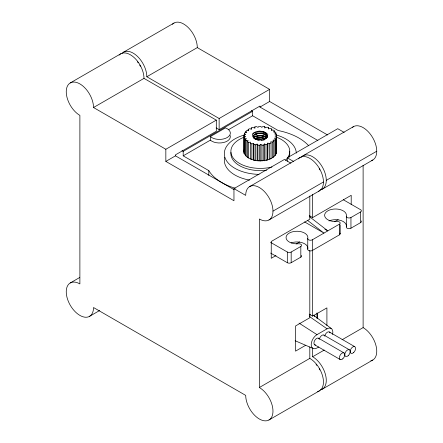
<?xml version="1.0" encoding="UTF-8"?>
<svg xmlns="http://www.w3.org/2000/svg" width="443" height="443" viewBox="0 0 443 443"><rect width="100%" height="100%" fill="white"/><g stroke="black" fill="none" stroke-linecap="round" stroke-linejoin="round"><path stroke-width="0.66" d="M265.185 138.604L265.185 138.936A6.9 4.164 -3.8 0 1 263.867 139.578M340.18 233.688L340.18 224.861M250.411 143.31A16.363 9.447 0 0 0 251.873 143.886L251.873 159.474L250.411 158.899L250.594 142.17L248.656 142.419A16.363 9.447 0 0 1 247.482 141.655L248.152 140.575L246.17 140.536A16.363 9.447 0 0 1 245.367 139.623L246.48 138.676L244.575 138.354A16.363 9.447 0 0 1 244.187 137.358L245.677 136.599L243.966 136.012A16.363 9.447 0 0 1 244.021 134.993L245.793 134.467L244.386 133.659A16.363 9.447 0 0 1 244.885 132.673L246.817 132.424L245.81 131.438A16.363 9.447 0 0 1 246.712 130.558L248.7 130.591L248.146 129.489A16.363 9.447 0 0 1 249.398 128.769L251.308 129.085L251.247 127.938A16.363 9.447 0 0 1 252.77 127.418L254.481 127.999L254.919 126.881A16.363 9.447 0 0 1 256.613 126.598L258.02 127.407L258.928 126.388A16.363 9.447 0 0 1 260.694 126.355L261.708 127.34L263.026 126.482A16.363 9.447 0 0 1 264.753 126.704L265.307 127.805L266.952 127.163A16.363 9.447 0 0 1 268.53 127.623L268.596 128.769L270.463 128.387A16.363 9.447 0 0 1 271.792 129.063L271.792 130.414M251.873 143.886L253.645 143.366L253.955 144.501A16.363 9.447 0 0 0 255.622 144.844L257.117 144.086L257.904 145.138A16.363 9.447 0 0 0 259.67 145.238L260.789 144.291L262.007 145.193L262.007 160.781L262.882 160.715L263.757 160.621L263.757 145.033L264.432 143.958L265.999 144.656L265.999 160.244L267.627 159.84L267.816 143.111L269.637 143.565A16.363 9.447 0 0 0 271.038 142.939L270.728 141.804L272.689 141.981A16.363 9.447 0 0 0 273.774 141.173L272.988 140.121L274.965 140.01A16.363 9.447 0 0 0 275.668 139.074L274.455 138.166L276.321 137.779A16.363 9.447 0 0 0 276.598 136.771L275.031 136.062L276.67 135.42A16.363 9.447 0 0 0 276.504 134.401L274.682 133.947L275.995 133.083A16.363 9.447 0 0 0 275.396 132.119L273.436 131.942L274.333 130.918A16.363 9.447 0 0 0 273.342 130.076L271.36 130.181L271.792 129.063M70.243 82.946L120.717 53.808M123.542 52.174L174.016 23.036M323.451 181.99L272.977 211.128A19.287 11.136 60 0 1 259.343 219.003L259.343 387.52A19.282 11.13 60 0 1 272.977 411.137A19.282 11.13 60 0 1 259.343 419.006A19.282 11.13 60 0 1 245.71 395.394L93.517 307.525A19.282 11.13 60 0 1 79.884 315.399A19.282 11.13 60 0 1 66.251 291.782A19.282 11.13 60 0 1 79.884 283.913L79.884 115.39A19.282 11.13 60 0 1 66.251 91.779A19.282 11.13 60 0 1 79.884 83.904A19.282 11.13 60 0 1 93.517 107.522L143.992 78.378L216.306 120.131L216.306 131.266L175.478 154.84L175.478 155.842L234.037 189.648M121.952 53.47A19.282 11.13 60 0 1 137.23 56.178A19.282 11.13 60 0 1 146.821 76.75L197.29 47.606L269.61 89.359L269.61 101.491L327.571 134.96M93.517 107.522L165.837 149.269L216.306 120.131M146.821 76.75L219.135 118.497L269.61 89.359M216.156 127.911L219.135 129.633L259.969 106.06L259.969 107.062L317.93 140.525M165.837 149.269L165.837 161.407L175.478 155.842M182.001 150.692L183.197 151.384L252.61 111.304L252.61 115.761L278.221 130.547A54.539 31.486 0 0 1 308.743 145.797M259.969 107.062L269.61 101.491M210.347 136.599L225.459 127.872A10.909 6.296 0 0 1 227.159 137.579A10.909 6.296 0 0 1 210.347 136.599L210.347 140.16L183.197 155.836L183.197 151.384M228.411 129.733L252.61 115.761M70.243 282.955L79.746 277.473M165.837 161.407L233.959 200.734L233.959 188.602L284.428 159.463L290.89 163.19M287.258 161.224L287.258 157.83L337.732 128.691L344.189 132.418M249.702 186.553L300.171 157.415M303.001 155.781L353.47 126.643M89.525 316.352L99.62 310.526M326.281 180.356L376.749 151.218M268.984 219.955L319.458 190.817M322.282 189.183L372.757 160.045M309.242 215.608L312.642 217.568L351.205 195.308L351.205 204.727M275.995 255.556L271.249 258.297L271.249 241.468L309.812 219.202L309.812 196.005M296.168 243.91L299.728 241.85M334.592 221.721L338.153 219.667M270.607 242.376L287.319 252.023A2.724 1.573 0 0 0 291.178 252.023L300.819 246.458A2.724 1.573 0 0 0 301.329 244.641A2.724 1.573 0 0 0 298.504 243.783A10.909 6.296 0 0 1 286.067 237.847A10.909 6.296 0 0 1 297.474 231.257A10.909 6.296 0 0 1 307.758 238.439A2.724 1.573 0 0 0 309.236 240.073A2.724 1.573 0 0 0 312.387 239.774L339.382 224.191A2.724 1.573 0 0 0 339.892 222.375A2.724 1.573 0 0 0 337.068 221.517A10.909 6.296 0 0 1 324.63 215.58A10.909 6.296 0 0 1 336.043 208.996A10.909 6.296 0 0 1 346.321 216.173A2.724 1.573 0 0 0 347.805 217.806A2.724 1.573 0 0 0 350.95 217.513L360.591 211.948A2.724 1.573 0 0 0 360.591 209.716L343.286 199.727M270.607 253.064L287.319 262.71A2.724 1.573 0 0 0 291.178 262.71L300.819 257.145A2.724 1.573 0 0 0 301.412 255.434M291.062 242.941A10.909 6.296 0 0 1 302.851 242.936A10.909 6.296 0 0 1 307.758 249.127A2.724 1.573 0 0 0 309.236 250.76A2.724 1.573 0 0 0 312.387 250.467L339.382 234.879A2.724 1.573 0 0 0 339.975 233.168M328.988 220.93A10.909 6.296 0 0 1 341.088 220.553A10.909 6.296 0 0 1 346.321 226.86A2.724 1.573 0 0 0 347.805 228.494A2.724 1.573 0 0 0 350.95 228.2L360.591 222.635A2.724 1.573 0 0 0 361.161 220.891M309.242 314.153L312.642 316.114L326.912 307.879L326.912 325.55M318.766 346.974L316.989 348.004A8.179 4.723 -60 0 1 311.202 344.665A8.179 4.723 -60 0 1 316.989 334.642L327.072 328.822A8.179 4.723 -60 0 1 332.543 334.498M305.653 345.302L295.547 351.138L295.547 325.987L309.812 317.747L309.812 250.45M259.343 387.52L309.812 358.381L309.812 346.941M320.367 389.923A19.282 11.13 60 0 0 325.66 375.337A19.282 11.13 60 0 0 312.642 356.748L324.21 350.07M342.085 339.748L363.116 327.61L363.116 165.305M268.984 419.964L319.453 390.826M322.282 389.192L372.757 360.054M255.628 134.356L255.467 133.775M255.628 136.582L255.467 136.001M255.628 138.809L255.467 138.227M256.226 133.88L257.173 133.631M256.226 136.106L257.173 135.857M256.226 138.332L257.173 138.083M259.188 131.2C262.09 131.183 266.37 131.864 267.118 135.204A6.872 3.965 0 0 1 259.299 139.722C256.192 139.966 250.86 137.452 252.826 133.836A8.234 4.757 0 0 1 257.173 131.405L258.961 131.206M257.173 131.405C260.877 130.796 265.324 131.366 267.854 134.417M258.718 133.432L260.323 133.409M258.718 135.658L260.323 135.636M259.255 137.878L260.323 137.862M261.929 133.57L263.474 133.908M261.929 135.796L263.474 136.134M261.929 138.022L262.959 138.249M263.474 138.366L264.427 138.703M295.149 340.739L312.896 348.408M264.897 134.417L266.149 135.082M264.897 136.643L266.149 137.308M251.419 110.617L252.61 111.304M287.258 157.83L293.72 161.562M324.88 229.175L327.814 230.869L309.458 216.638M304.59 221.915L323.955 233.096L307.758 220.542M183.197 155.836L208.808 170.621A54.539 31.486 0 0 0 235.222 188.242M233.959 188.602L245.704 195.385A19.287 11.136 60 0 1 259.343 187.511A19.287 11.136 60 0 1 272.977 211.128M329.337 331.99L354.749 346.664M323.855 335.063L349.35 349.776M318.428 338.164L343.951 352.894M314.619 344.77L340.052 359.456M299.008 323.097L316.989 334.642M309.33 316.429L327.072 328.822M313.406 315.145L331.159 328.418M276.626 150.559L276.67 151.002A16.363 9.447 0 0 1 258.784 160.787L257.904 160.726L257.904 145.138M243.966 151.6L244.021 134.993M360.591 211.948L360.591 222.635M350.95 217.513L350.95 228.2M346.321 216.173L346.321 226.86M339.382 224.191L339.382 234.879M317.271 313.19L317.271 318.628M317.016 312.896L317.016 318.356M312.642 194.372L312.642 217.568M312.642 250.19L312.642 316.114M312.642 347.999L312.642 356.748M312.387 239.774L312.387 250.467M307.758 238.439L307.758 249.127M300.819 246.458L300.819 257.145M291.178 252.023L291.178 262.71M287.319 252.023L287.319 262.71M276.67 135.42L276.67 152.342M276.598 136.771L276.321 153.361L276.321 137.779M275.995 133.083L275.995 134.439M275.668 139.074L275.668 154.662L274.965 155.598L274.965 140.01M274.333 130.918L274.333 132.274M273.774 141.173L273.774 156.761L272.689 157.57L272.689 141.981M271.038 142.939L271.038 158.522L269.637 159.148L269.637 143.565M268.53 127.623L268.53 128.979M267.816 143.111L267.816 159.978M264.753 126.704L264.753 128.06M264.432 143.958L264.432 160.826M260.789 144.291L260.789 161.158M259.67 145.238L259.67 160.82L258.784 160.787A16.363 9.447 0 0 1 244.386 149.241M257.117 144.086L257.117 160.959M255.622 144.844L255.622 160.432L253.955 160.084L253.955 144.501M254.919 126.881L254.919 128.237M253.645 143.366L253.645 160.233M251.247 127.938L251.247 129.295M248.656 142.419L248.656 158.007L247.482 157.237L247.482 141.655M248.146 129.489L248.146 130.846M246.17 140.536L246.17 156.119L245.367 155.211L245.367 139.623M245.81 131.438L245.81 132.789M244.575 138.354L244.575 153.937L244.204 153.007L244.187 137.358M244.386 133.659L244.386 135.01M243.966 136.012L243.966 153.599M219.135 118.497L219.135 129.633M208.808 170.621L208.808 175.417M301.229 157.276A19.287 11.136 60 0 1 322.282 166.917A19.287 11.136 60 0 1 320.106 189.969M352.528 127.307A19.287 11.136 60 0 1 372.757 137.779A19.287 11.136 60 0 1 371.71 160.532M363.116 327.61A19.282 11.13 60 0 1 376.135 346.199A19.282 11.13 60 0 1 370.841 360.785M172.421 24.326A19.282 11.13 60 0 1 187.699 27.034A19.282 11.13 60 0 1 197.29 47.606M137.435 61.837A13.091 7.559 60 0 1 138.249 62.856M139.728 65.099A13.091 7.559 60 0 1 140.37 66.289M319.187 168.705A13.091 7.559 60 0 1 319.829 169.896M316.047 364.523A13.091 7.559 60 0 1 316.895 365.453M319.187 368.714A13.091 7.559 60 0 1 319.829 369.905M298.399 158.91A19.287 11.136 60 0 1 318.949 167.698A19.287 11.136 60 0 1 318.406 191.304M309.812 358.381A19.282 11.13 60 0 1 322.836 376.971A19.282 11.13 60 0 1 317.542 391.557M119.123 55.104A19.282 11.13 60 0 1 134.401 57.806A19.282 11.13 60 0 1 143.992 78.378M313.494 315.2A10.361 5.981 -60 0 1 314.74 316.485M309.292 315.134A10.361 5.981 -60 0 1 310.333 314.796M267.627 144.252A16.363 9.447 0 0 1 265.999 144.656M263.757 145.033A16.363 9.447 0 0 1 262.007 145.193M259.205 140.049A6.9 3.909 -4.3 0 1 253.822 137.712A6.9 3.909 -4.3 0 1 255.318 133.703M252.754 133.985A8.256 4.436 1.4 0 1 254.553 132.607M267.129 135.204A6.9 4.33 -0.5 0 1 267.129 136.4A6.9 4.231 -3.2 0 1 265.108 138.886M264.261 139.899A6.9 3.71 2.9 0 1 261.547 140.403M255.484 139.168A6.9 3.71 2.9 0 1 254.946 134.196M255.777 134.462A6.9 4.33 -0.6 0 1 262.788 133.642A6.9 4.33 -0.6 0 1 267.168 137.142A6.9 3.738 3.2 0 0 262.965 133.875A6.9 3.738 3.2 0 0 256.026 134.124M254.941 132.872A8.256 4.535 2.8 0 1 266.404 133.648M253.557 138.022A6.9 3.71 2.9 0 1 254.946 136.422M256.087 136.931A6.9 4.231 -3.2 0 1 266.664 138.277M253.634 137.806A6.9 3.943 -4.4 0 1 255.295 135.918M256.026 136.35A6.9 3.738 3.2 0 1 266.453 138M254.027 135.143A8.256 4.989 -2.9 0 1 267.472 135.442M256.087 139.157A6.9 4.231 -3.2 0 1 264.831 139.008M254.398 138.886A6.9 3.943 -4.4 0 1 255.295 138.144M255.622 138.271A6.9 3.738 3.2 0 1 260.401 137.452A6.9 3.981 4.4 0 1 263.519 138.055M263.474 138.111A6.9 4.164 3.8 0 1 265.207 138.958M254.027 137.369A8.256 4.989 -2.9 0 1 267.472 137.668M257.726 140.165A6.9 3.738 3.2 0 1 261.73 140.126M255.655 138.653A8.256 4.989 -2.9 0 1 264.82 138.282M230.155 135.492A10.909 6.296 0 0 1 223.565 142.519A10.909 6.296 0 0 1 210.347 140.16M249.57 180.124A35.994 20.782 0 0 1 224.695 157.331M259.039 174.376A35.994 20.782 0 0 1 225.083 157.846A35.994 20.782 0 0 1 244.791 134.866M276.438 135.026A35.994 20.782 0 0 1 296.312 153.117M289.473 151.19A29.448 17.006 0 0 1 289.102 157.226M266.586 170.223A29.448 17.006 0 0 1 230.947 152.398M276.831 137.302A29.448 17.006 0 0 1 287.917 157.326M287.114 158.444A29.448 17.006 0 0 1 285.469 160.233M271.919 167.017A29.448 17.006 0 0 1 234.308 159.353A29.448 17.006 0 0 1 244.403 137.081M324.835 335.91A3.815 2.204 -60 0 1 327.427 332.178A3.815 2.204 -60 0 1 330.018 332.92M319.442 339.006A3.815 2.204 -60 0 1 322.028 335.296A3.815 2.204 -60 0 1 324.614 336.021M315.687 344.997A3.815 2.204 -60 0 1 314.79 340.313A3.815 2.204 -60 0 1 319.22 339.155M342.782 358.83A3.815 2.204 -60 0 0 343.99 352.916A3.815 2.204 -60 0 0 339.476 356.925A3.815 2.204 -60 0 0 342.782 358.83M348.181 355.712A3.815 2.204 -60 0 0 349.389 349.804A3.815 2.204 -60 0 0 344.875 353.807A3.815 2.204 -60 0 0 348.181 355.712M353.58 352.6A3.815 2.204 -60 0 0 354.788 346.686A3.815 2.204 -60 0 0 350.275 350.69A3.815 2.204 -60 0 0 353.58 352.6"/></g></svg>
